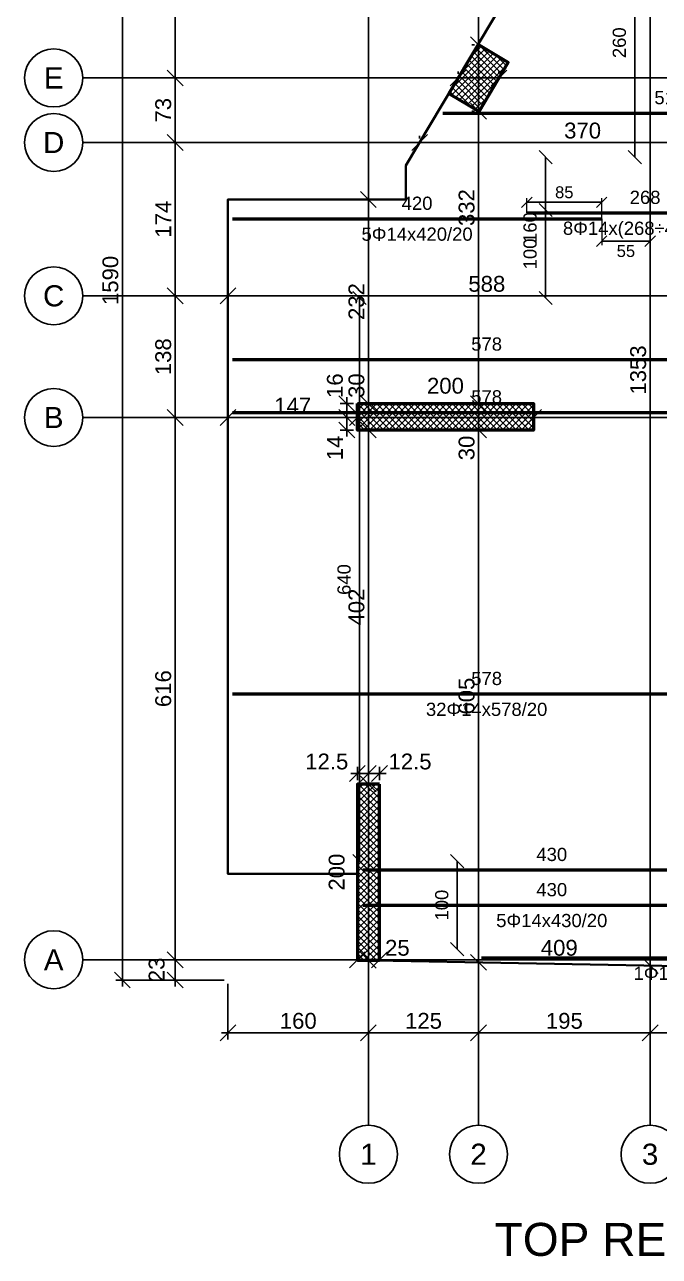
# Model space of a CAD drawing. Header units: millimetres. Extents: x -231 to 4719, y -2977 to 4533.
# Drawn here: x -231 to 490, y -2977 to -1577 of the extents above; entities that cross this region are included whole.
import ezdxf
from ezdxf.enums import TextEntityAlignment as Align

# ---------------------------------------------------------------- set-up
doc = ezdxf.new("R2010")
doc.units = ezdxf.units.MM
for name, color, linetype, lineweight in [('COLUMN', 4, 'Continuous', 50), ('SLAB', 3, 'Continuous', 35), ('WALL', 1, 'Continuous', 50)]:
    doc.layers.add(name, color=color, linetype=linetype, lineweight=lineweight)
for name, color, linetype in [('FW_AXIS', 7, 'Continuous'), ('FW_COLUMN_HATCH', 8, 'Continuous'), ('FW_DIM', 7, 'Continuous'), ('FW_WALL_HATCH', 8, 'Continuous'), ('REB_NOTES', 7, 'Continuous'), ('REB_TOP_MESH_X', 5, 'Continuous'), ('REB_TOP_MESH_X_AXDIM', 5, 'Continuous'), ('REB_TOP_MESH_X_LAP', 5, 'Continuous'), ('REB_TOP_MESH_X_RANGE', 5, 'Continuous'), ('REB_TOP_MESH_X_TEXT', 5, 'Continuous')]:
    doc.layers.add(name, color=color, linetype=linetype)
doc.styles.add('REBAR_TXT', font='arial.ttf')
doc.styles.get("Standard").update_dxf_attribs({"font": 'arial.ttf'})
doc.dimstyles.new('FW_DIM', dxfattribs={"dimtxt": 18, "dimasz": 9, "dimexe": 7.5, "dimexo": 4.5, "dimgap": 4.5, "dimtad": 1, "dimdec": 0, "dimtxsty": 'Standard', "dimtsz": 9, "dimcen": 2.5, "dimdle": 7.5, "dimclrd": 256, "dimclre": 256, "dimclrt": 7, "dimazin": 3, "dimtfac": 1, "dimtmove": 2, "dimatfit": 3})
doc.dimstyles.new('REBAR LAP', dxfattribs={"dimtxt": 13.5, "dimasz": 2.5, "dimexe": 4.5, "dimexo": 0, "dimgap": 4.5, "dimtad": 1, "dimdec": 0, "dimtxsty": 'Standard', "dimtsz": 6, "dimcen": 2.5, "dimclrd": 6, "dimclre": 6, "dimclrt": 7, "dimazin": 3, "dimtfac": 1, "dimtmove": 2, "dimatfit": 3, "dimlwd": 25, "dimlwe": 18})
doc.dimstyles.new('REBAR M-200', dxfattribs={"dimtxt": 15, "dimasz": 15, "dimexe": 25, "dimexo": 12.5, "dimgap": 10, "dimtad": 1, "dimdec": 0, "dimtxsty": 'Standard', "dimblk": 'NONE', "dimcen": 50, "dimse1": 1, "dimse2": 1, "dimclrd": 6, "dimclre": 6, "dimclrt": 7, "dimazin": 3, "dimtfac": 1, "dimtmove": 2, "dimatfit": 3, "dimldrblk": 'NONE', "dimlwd": 53})
doc.dimstyles.new('REBAR RANGE', dxfattribs={"dimtxt": 15, "dimasz": 2.5, "dimexe": 0, "dimexo": 0, "dimgap": 10, "dimtad": 1, "dimdec": 0, "dimtxsty": 'Standard', "dimtsz": 7.5, "dimcen": 2.5, "dimse1": 1, "dimse2": 1, "dimclrd": 6, "dimclre": 6, "dimclrt": 7, "dimazin": 3, "dimtfac": 1, "dimtmove": 2, "dimatfit": 3, "dimlwd": 25})

# ---------------------------------------------------------------- blocks, each defined once
blk = doc.blocks.new('*D647')
at = {"color": 6, "lineweight": 53}
blk.add_line((5, -2337.6), (582.5, -2337.6), dxfattribs=at)
at = {"layer": 'Defpoints'}
for p in [(5, -2337.6), (5, -2337.6), (582.5, -2337.6)]:
    blk.add_point(p, dxfattribs=at)
at = {"layer": 'REB_TOP_MESH_X', "color": 7, "insert": (293.8, -2320.1), "char_height": 15, "attachment_point": 5}
blk.add_mtext('578', dxfattribs=at)
blk = doc.blocks.new('_NONE')
blk = doc.blocks.new('*D671')
at = {"color": 6, "lineweight": 53}
blk.add_line((5, -1957.6), (582.5, -1957.6), dxfattribs=at)
at = {"layer": 'Defpoints'}
for p in [(5, -1957.6), (5, -1957.6), (582.5, -1957.6)]:
    blk.add_point(p, dxfattribs=at)
at = {"layer": 'REB_TOP_MESH_X', "color": 7, "insert": (293.8, -1940.1), "char_height": 15, "attachment_point": 5}
blk.add_mtext('578', dxfattribs=at)
blk = doc.blocks.new('*D675')
at = {"color": 6, "lineweight": 53}
blk.add_line((5, -1797.6), (424.5, -1797.6), dxfattribs=at)
at = {"layer": 'Defpoints'}
for p in [(5, -1797.6), (5, -1797.6), (424.5, -1797.6)]:
    blk.add_point(p, dxfattribs=at)
at = {"layer": 'REB_TOP_MESH_X', "color": 7, "insert": (214.8, -1780.1), "char_height": 15, "attachment_point": 5}
blk.add_mtext('420', dxfattribs=at)
blk = doc.blocks.new('*D676')
at = {"color": 6, "lineweight": 53}
blk.add_line((339.5, -1790.9), (608, -1790.9), dxfattribs=at)
at = {"layer": 'Defpoints'}
for p in [(339.5, -1790.9), (339.5, -1790.9), (608, -1790.9)]:
    blk.add_point(p, dxfattribs=at)
at = {"layer": 'REB_TOP_MESH_X', "color": 7, "insert": (473.8, -1773.4), "char_height": 15, "attachment_point": 5}
blk.add_mtext('268', dxfattribs=at)
blk = doc.blocks.new('_OBLIQUE')
at = {"color": 0, "linetype": 'BYBLOCK'}
blk.add_line((-0.5, -0.5), (0.5, 0.5), dxfattribs=at)
blk = doc.blocks.new('*D677')
at = {"color": 6, "lineweight": 18}
for p, q in [((339.5, -1790.9), (339.5, -1774.4)), ((424.5, -1797.6), (424.5, -1774.4))]:
    blk.add_line(p, q, dxfattribs=at)
at = {"color": 6, "lineweight": 25}
blk.add_line((339.5, -1778.9), (424.5, -1778.9), dxfattribs=at)
at = {"layer": 'Defpoints'}
for p in [(339.5, -1778.9), (339.5, -1790.9), (424.5, -1797.6)]:
    blk.add_point(p, dxfattribs=at)
at = {"layer": 'REB_TOP_MESH_X_LAP', "color": 6, "xscale": 12, "yscale": 12}
for p in [(339.5, -1778.9), (424.5, -1778.9)]:
    blk.add_blockref('_OBLIQUE', p, dxfattribs=at)
at = {"layer": 'REB_TOP_MESH_X_LAP', "color": 7, "insert": (382, -1767.6), "char_height": 13.5, "attachment_point": 5}
blk.add_mtext('85', dxfattribs=at)
blk = doc.blocks.new('*D678')
at = {"color": 6, "lineweight": 18}
for p, q in [((424.5, -1797.6), (424.5, -1827.6)), ((479.5, -1797.6), (479.5, -1827.6))]:
    blk.add_line(p, q, dxfattribs=at)
at = {"color": 6, "lineweight": 25}
blk.add_line((479.5, -1823.1), (424.5, -1823.1), dxfattribs=at)
at = {"layer": 'Defpoints'}
for p in [(424.5, -1797.6), (479.5, -1797.6), (479.5, -1823.1)]:
    blk.add_point(p, dxfattribs=at)
at = {"layer": 'REB_TOP_MESH_X_AXDIM', "color": 6, "xscale": 12, "yscale": 12}
for p in [(424.5, -1823.1), (479.5, -1823.1)]:
    blk.add_blockref('_OBLIQUE', p, dxfattribs=at)
at = {"layer": 'REB_TOP_MESH_X_AXDIM', "color": 7, "insert": (452, -1834.4), "char_height": 13.5, "attachment_point": 5}
blk.add_mtext('55', dxfattribs=at)
blk = doc.blocks.new('*D683')
at = {"color": 6, "lineweight": 53}
blk.add_line((153, -2577.6), (582.5, -2577.6), dxfattribs=at)
at = {"layer": 'Defpoints'}
for p in [(153, -2577.6), (153, -2577.6), (582.5, -2577.6)]:
    blk.add_point(p, dxfattribs=at)
at = {"layer": 'REB_TOP_MESH_X', "color": 7, "insert": (367.8, -2560.1), "char_height": 15, "attachment_point": 5}
blk.add_mtext('430', dxfattribs=at)
blk = doc.blocks.new('*D690')
at = {"color": 6, "lineweight": 53}
blk.add_line((5, -2017.6), (582.5, -2017.6), dxfattribs=at)
at = {"layer": 'Defpoints'}
for p in [(5, -2017.6), (5, -2017.6), (582.5, -2017.6)]:
    blk.add_point(p, dxfattribs=at)
at = {"layer": 'REB_TOP_MESH_X', "color": 7, "insert": (293.8, -2000.1), "char_height": 15, "attachment_point": 5}
blk.add_mtext('578', dxfattribs=at)
blk = doc.blocks.new('*D697')
at = {"color": 6, "lineweight": 53}
blk.add_line((244, -1677.6), (759.5, -1677.6), dxfattribs=at)
at = {"layer": 'Defpoints'}
for p in [(244, -1677.6), (244, -1677.6), (759.5, -1677.6)]:
    blk.add_point(p, dxfattribs=at)
at = {"layer": 'REB_TOP_MESH_X', "color": 7, "insert": (501.8, -1660.1), "char_height": 15, "attachment_point": 5}
blk.add_mtext('516', dxfattribs=at)
blk = doc.blocks.new('*D704')
at = {"color": 6, "lineweight": 53}
blk.add_line((153, -2537.6), (582.5, -2537.6), dxfattribs=at)
at = {"layer": 'Defpoints'}
for p in [(153, -2537.6), (153, -2537.6), (582.5, -2537.6)]:
    blk.add_point(p, dxfattribs=at)
at = {"layer": 'REB_TOP_MESH_X', "color": 7, "insert": (367.8, -2520.1), "char_height": 15, "attachment_point": 5}
blk.add_mtext('430', dxfattribs=at)
blk = doc.blocks.new('*D714')
at = {"color": 6, "lineweight": 53}
blk.add_line((288, -2637.6), (759.5, -2637.6), dxfattribs=at)
at = {"layer": 'Defpoints'}
for p in [(288, -2637.6), (288, -2637.6), (759.5, -2637.6)]:
    blk.add_point(p, dxfattribs=at)
at = {"layer": 'REB_TOP_MESH_X', "color": 7, "insert": (523.8, -2620.1), "char_height": 15, "attachment_point": 5}
blk.add_mtext('472', dxfattribs=at)
blk = doc.blocks.new('*D721')
at = {"color": 6, "lineweight": 25}
blk.add_line((149.4, -2527.6), (149.4, -1887.6), dxfattribs=at)
at = {"layer": 'Defpoints'}
for p in [(149.4, -1887.6), (149.4, -2527.6), (149.4, -2527.6)]:
    blk.add_point(p, dxfattribs=at)
at = {"layer": 'REB_TOP_MESH_X_RANGE', "color": 6, "xscale": 15, "yscale": 15, "rotation": 90}
for p in [(149.4, -1887.6), (149.4, -2527.6)]:
    blk.add_blockref('_OBLIQUE', p, dxfattribs=at)
at = {"layer": 'REB_TOP_MESH_X_RANGE', "color": 7, "insert": (131.9, -2207.6), "char_height": 15, "attachment_point": 5, "rotation": 90}
blk.add_mtext('640', dxfattribs=at)
blk = doc.blocks.new('*D728')
at = {"color": 6, "lineweight": 25}
blk.add_line((462.1, -1727.6), (462.1, -1467.6), dxfattribs=at)
at = {"layer": 'Defpoints'}
for p in [(462.1, -1467.6), (462.1, -1727.6), (462.1, -1727.6)]:
    blk.add_point(p, dxfattribs=at)
at = {"layer": 'REB_TOP_MESH_X_RANGE', "color": 6, "xscale": 15, "yscale": 15, "rotation": 90}
for p in [(462.1, -1467.6), (462.1, -1727.6)]:
    blk.add_blockref('_OBLIQUE', p, dxfattribs=at)
at = {"layer": 'REB_TOP_MESH_X_RANGE', "color": 7, "insert": (444.6, -1597.6), "char_height": 15, "attachment_point": 5, "rotation": 90}
blk.add_mtext('260', dxfattribs=at)
blk = doc.blocks.new('*D731')
at = {"color": 6, "lineweight": 25}
blk.add_line((360.8, -1887.6), (360.8, -1727.6), dxfattribs=at)
at = {"layer": 'Defpoints'}
for p in [(360.8, -1727.6), (360.8, -1887.6), (360.8, -1887.6)]:
    blk.add_point(p, dxfattribs=at)
at = {"layer": 'REB_TOP_MESH_X_RANGE', "color": 6, "xscale": 15, "yscale": 15, "rotation": 90}
for p in [(360.8, -1727.6), (360.8, -1887.6)]:
    blk.add_blockref('_OBLIQUE', p, dxfattribs=at)
at = {"layer": 'REB_TOP_MESH_X_RANGE', "color": 7, "insert": (343.2, -1807.6), "char_height": 15, "attachment_point": 5, "rotation": 90}
blk.add_mtext('160', dxfattribs=at)
blk = doc.blocks.new('*D733')
at = {"color": 6, "lineweight": 25}
blk.add_line((260.4, -2627.6), (260.4, -2527.6), dxfattribs=at)
at = {"layer": 'Defpoints'}
for p in [(260.4, -2527.6), (260.4, -2627.6), (260.4, -2627.6)]:
    blk.add_point(p, dxfattribs=at)
at = {"layer": 'REB_TOP_MESH_X_RANGE', "color": 6, "xscale": 15, "yscale": 15, "rotation": 90}
for p in [(260.4, -2527.6), (260.4, -2627.6)]:
    blk.add_blockref('_OBLIQUE', p, dxfattribs=at)
at = {"layer": 'REB_TOP_MESH_X_RANGE', "color": 7, "insert": (242.9, -2577.6), "char_height": 15, "attachment_point": 5, "rotation": 90}
blk.add_mtext('100', dxfattribs=at)
blk = doc.blocks.new('*D734')
at = {"color": 6, "lineweight": 25}
blk.add_line((360.8, -1887.6), (360.8, -1787.6), dxfattribs=at)
at = {"layer": 'Defpoints'}
for p in [(360.8, -1787.6), (360.8, -1887.6), (360.8, -1887.6)]:
    blk.add_point(p, dxfattribs=at)
at = {"layer": 'REB_TOP_MESH_X_RANGE', "color": 6, "xscale": 15, "yscale": 15, "rotation": 90}
for p in [(360.8, -1787.6), (360.8, -1887.6)]:
    blk.add_blockref('_OBLIQUE', p, dxfattribs=at)
at = {"layer": 'REB_TOP_MESH_X_RANGE', "color": 7, "insert": (343.2, -1837.6), "char_height": 15, "attachment_point": 5, "rotation": 90}
blk.add_mtext('100', dxfattribs=at)
blk = doc.blocks.new('*D742')
for p, q in [((147, -2435.5), (147, -2420.5)), ((159.5, -2435.5), (159.5, -2420.5)), ((139.5, -2428), (167, -2428))]:
    blk.add_line(p, q)
at = {"layer": 'Defpoints'}
for p in [(147, -2428), (147, -2440), (159.5, -2440)]:
    blk.add_point(p, dxfattribs=at)
at = {"layer": 'FW_DIM', "xscale": 18, "yscale": 18}
for p in [(147, -2428), (159.5, -2428)]:
    blk.add_blockref('_OBLIQUE', p, dxfattribs=at)
at = {"layer": 'FW_DIM', "color": 7, "insert": (112.2, -2414.5), "char_height": 18, "attachment_point": 5}
blk.add_mtext('12.5', dxfattribs=at)
blk = doc.blocks.new('*D743')
for p, q in [((159.5, -2435.5), (159.5, -2420.5)), ((172, -2435.5), (172, -2420.5)), ((152, -2428), (179.5, -2428))]:
    blk.add_line(p, q)
at = {"layer": 'Defpoints'}
for p in [(159.5, -2428), (159.5, -2440), (172, -2440)]:
    blk.add_point(p, dxfattribs=at)
at = {"layer": 'FW_DIM', "xscale": 18, "yscale": 18}
for p in [(159.5, -2428), (172, -2428)]:
    blk.add_blockref('_OBLIQUE', p, dxfattribs=at)
at = {"layer": 'FW_DIM', "color": 7, "insert": (206.8, -2414.5), "char_height": 18, "attachment_point": 5}
blk.add_mtext('12.5', dxfattribs=at)
blk = doc.blocks.new('*D744')
for p, q in [((142.5, -2023.5), (127.5, -2023.5)), ((135, -2045.2), (135, -2016)), ((142.5, -2037.7), (127.5, -2037.7))]:
    blk.add_line(p, q)
at = {"layer": 'Defpoints'}
for p in [(147, -2023.5), (135, -2037.7), (147, -2037.7)]:
    blk.add_point(p, dxfattribs=at)
at = {"layer": 'FW_DIM', "xscale": 18, "yscale": 18, "rotation": 90}
for p in [(135, -2023.5), (135, -2037.7)]:
    blk.add_blockref('_OBLIQUE', p, dxfattribs=at)
at = {"layer": 'FW_DIM', "color": 7, "insert": (121.5, -2058.1), "char_height": 18, "attachment_point": 5, "rotation": 90}
blk.add_mtext('14', dxfattribs=at)
blk = doc.blocks.new('*D745')
for p, q in [((135, -2031), (135, -2000.2)), ((142.5, -2007.7), (127.5, -2007.7)), ((142.5, -2023.5), (127.5, -2023.5))]:
    blk.add_line(p, q)
at = {"layer": 'Defpoints'}
for p in [(147, -2007.7), (135, -2023.5), (147, -2023.5)]:
    blk.add_point(p, dxfattribs=at)
at = {"layer": 'FW_DIM', "xscale": 18, "yscale": 18, "rotation": 90}
for p in [(135, -2007.7), (135, -2023.5)]:
    blk.add_blockref('_OBLIQUE', p, dxfattribs=at)
at = {"layer": 'FW_DIM', "color": 7, "insert": (121.5, -1987.3), "char_height": 18, "attachment_point": 5, "rotation": 90}
blk.add_mtext('16', dxfattribs=at)
blk = doc.blocks.new('*D778')
for p, q in [((139.5, -2639.7), (179.5, -2639.7)), ((147, -2635.2), (147, -2632.2)), ((172, -2635.2), (172, -2632.2))]:
    blk.add_line(p, q)
at = {"layer": 'Defpoints'}
for p in [(147, -2639.7), (147, -2639.7), (172, -2639.7)]:
    blk.add_point(p, dxfattribs=at)
at = {"layer": 'FW_DIM', "xscale": 18, "yscale": 18}
for p in [(147, -2639.7), (172, -2639.7)]:
    blk.add_blockref('_OBLIQUE', p, dxfattribs=at)
at = {"layer": 'FW_DIM', "color": 7, "insert": (192.4, -2626.2), "char_height": 18, "attachment_point": 5}
blk.add_mtext('25', dxfattribs=at)
blk = doc.blocks.new('*D779')
for p, q in [((164.5, -2639.7), (588.1, -2639.7)), ((172, -2635.2), (172, -2632.2)), ((580.6, -2635.2), (580.6, -2632.2))]:
    blk.add_line(p, q)
at = {"layer": 'Defpoints'}
for p in [(172, -2639.7), (172, -2639.7), (580.6, -2639.7)]:
    blk.add_point(p, dxfattribs=at)
at = {"layer": 'FW_DIM', "xscale": 18, "yscale": 18}
for p in [(172, -2639.7), (580.6, -2639.7)]:
    blk.add_blockref('_OBLIQUE', p, dxfattribs=at)
at = {"layer": 'FW_DIM', "color": 7, "insert": (376.3, -2626.2), "char_height": 18, "attachment_point": 5}
blk.add_mtext('409', dxfattribs=at)
blk = doc.blocks.new('*D783')
for p, q in [((-7.5, -2023.5), (154.5, -2023.5)), ((0, -2019), (0, -2016)), ((147, -2019), (147, -2016))]:
    blk.add_line(p, q)
at = {"layer": 'Defpoints'}
for p in [(0, -2023.5), (0, -2023.5), (147, -2023.5)]:
    blk.add_point(p, dxfattribs=at)
at = {"layer": 'FW_DIM', "xscale": 18, "yscale": 18}
for p in [(0, -2023.5), (147, -2023.5)]:
    blk.add_blockref('_OBLIQUE', p, dxfattribs=at)
at = {"layer": 'FW_DIM', "color": 7, "insert": (73.5, -2010), "char_height": 18, "attachment_point": 5}
blk.add_mtext('147', dxfattribs=at)
blk = doc.blocks.new('*D784')
for p, q in [((139.5, -2023.5), (354.5, -2023.5)), ((147, -2019), (147, -2016)), ((347, -2019), (347, -2016))]:
    blk.add_line(p, q)
at = {"layer": 'Defpoints'}
for p in [(147, -2023.5), (147, -2023.5), (347, -2023.5)]:
    blk.add_point(p, dxfattribs=at)
at = {"layer": 'FW_DIM', "xscale": 18, "yscale": 18}
for p in [(147, -2023.5), (347, -2023.5)]:
    blk.add_blockref('_OBLIQUE', p, dxfattribs=at)
at = {"layer": 'FW_DIM', "color": 7, "insert": (247, -1987.5), "char_height": 18, "attachment_point": 5}
blk.add_mtext('200', dxfattribs=at)
blk = doc.blocks.new('*D785')
for p, q in [((339.5, -2023.5), (805.7, -2023.5)), ((347, -2019), (347, -2016)), ((798.2, -2019), (798.2, -2016))]:
    blk.add_line(p, q)
at = {"layer": 'Defpoints'}
for p in [(347, -2023.5), (347, -2023.5), (798.2, -2023.5)]:
    blk.add_point(p, dxfattribs=at)
at = {"layer": 'FW_DIM', "xscale": 18, "yscale": 18}
for p in [(347, -2023.5), (798.2, -2023.5)]:
    blk.add_blockref('_OBLIQUE', p, dxfattribs=at)
at = {"layer": 'FW_DIM', "color": 7, "insert": (572.6, -2010), "char_height": 18, "attachment_point": 5}
blk.add_mtext('451', dxfattribs=at)
blk = doc.blocks.new('*D791')
for p, q in [((-7.5, -1885.2), (595.5, -1885.2)), ((0, -1880.7), (0, -1877.7)), ((588, -1880.7), (588, -1877.7))]:
    blk.add_line(p, q)
at = {"layer": 'Defpoints'}
for p in [(0, -1885.2), (0, -1885.2), (588, -1885.2)]:
    blk.add_point(p, dxfattribs=at)
at = {"layer": 'FW_DIM', "xscale": 18, "yscale": 18}
for p in [(0, -1885.2), (588, -1885.2)]:
    blk.add_blockref('_OBLIQUE', p, dxfattribs=at)
at = {"layer": 'FW_DIM', "color": 7, "insert": (294, -1871.7), "char_height": 18, "attachment_point": 5}
blk.add_mtext('588', dxfattribs=at)
blk = doc.blocks.new('*D795')
for p, q in [((217.7, -1706.5), (217.7, -1703.5)), ((588, -1706.5), (588, -1703.5)), ((210.2, -1711), (595.5, -1711))]:
    blk.add_line(p, q)
at = {"layer": 'Defpoints'}
for p in [(217.7, -1711), (217.7, -1711), (588, -1711)]:
    blk.add_point(p, dxfattribs=at)
at = {"layer": 'FW_DIM', "xscale": 18, "yscale": 18}
for p in [(217.7, -1711), (588, -1711)]:
    blk.add_blockref('_OBLIQUE', p, dxfattribs=at)
at = {"layer": 'FW_DIM', "color": 7, "insert": (402.8, -1697.5), "char_height": 18, "attachment_point": 5}
blk.add_mtext('370', dxfattribs=at)
blk = doc.blocks.new('*D801')
for p, q in [((253.8, -1637.6), (315.3, -1637.6)), ((261.3, -1633.1), (261.3, -1630.1)), ((307.8, -1633.1), (307.8, -1630.1))]:
    blk.add_line(p, q)
at = {"layer": 'Defpoints'}
for p in [(261.3, -1637.6), (261.3, -1637.6), (307.8, -1637.6)]:
    blk.add_point(p, dxfattribs=at)
at = {"layer": 'FW_DIM', "xscale": 18, "yscale": 18}
for p in [(261.3, -1637.6), (307.8, -1637.6)]:
    blk.add_blockref('_OBLIQUE', p, dxfattribs=at)
blk = doc.blocks.new('*D802')
for p, q in [((300.3, -1637.6), (1576.5, -1637.6)), ((307.8, -1633.1), (307.8, -1630.1)), ((1569, -1633.1), (1569, -1630.1))]:
    blk.add_line(p, q)
at = {"layer": 'Defpoints'}
for p in [(307.8, -1637.6), (307.8, -1637.6), (1569, -1637.6)]:
    blk.add_point(p, dxfattribs=at)
at = {"layer": 'FW_DIM', "xscale": 18, "yscale": 18}
for p in [(307.8, -1637.6), (1569, -1637.6)]:
    blk.add_blockref('_OBLIQUE', p, dxfattribs=at)
at = {"layer": 'FW_DIM', "color": 7, "insert": (938.4, -1624.1), "char_height": 18, "attachment_point": 5}
blk.add_mtext('1261', dxfattribs=at)
blk = doc.blocks.new('*D811')
for p, q in [((159.5, -2647.7), (159.5, -2432.5)), ((155, -2440), (152, -2440)), ((155, -2640.2), (152, -2640.2))]:
    blk.add_line(p, q)
at = {"layer": 'Defpoints'}
for p in [(159.5, -2440), (159.5, -2640.2), (159.5, -2640.2)]:
    blk.add_point(p, dxfattribs=at)
at = {"layer": 'FW_DIM', "xscale": 18, "yscale": 18, "rotation": 90}
for p in [(159.5, -2440), (159.5, -2640.2)]:
    blk.add_blockref('_OBLIQUE', p, dxfattribs=at)
at = {"layer": 'FW_DIM', "color": 7, "insert": (123.5, -2540.1), "char_height": 18, "attachment_point": 5, "rotation": 90}
blk.add_mtext('200', dxfattribs=at)
blk = doc.blocks.new('*D812')
for p, q in [((155, -2037.7), (152, -2037.7)), ((159.5, -2447.5), (159.5, -2030.2)), ((155, -2440), (152, -2440))]:
    blk.add_line(p, q)
at = {"layer": 'Defpoints'}
for p in [(159.5, -2037.7), (159.5, -2440), (159.5, -2440)]:
    blk.add_point(p, dxfattribs=at)
at = {"layer": 'FW_DIM', "xscale": 18, "yscale": 18, "rotation": 90}
for p in [(159.5, -2037.7), (159.5, -2440)]:
    blk.add_blockref('_OBLIQUE', p, dxfattribs=at)
at = {"layer": 'FW_DIM', "color": 7, "insert": (146, -2238.9), "char_height": 18, "attachment_point": 5, "rotation": 90}
blk.add_mtext('402', dxfattribs=at)
blk = doc.blocks.new('*D813')
for p, q in [((159.5, -2045.2), (159.5, -2000.2)), ((155, -2007.7), (152, -2007.7)), ((155, -2037.7), (152, -2037.7))]:
    blk.add_line(p, q)
at = {"layer": 'Defpoints'}
for p in [(159.5, -2007.7), (159.5, -2037.7), (159.5, -2037.7)]:
    blk.add_point(p, dxfattribs=at)
at = {"layer": 'FW_DIM', "xscale": 18, "yscale": 18, "rotation": 90}
for p in [(159.5, -2007.7), (159.5, -2037.7)]:
    blk.add_blockref('_OBLIQUE', p, dxfattribs=at)
at = {"layer": 'FW_DIM', "color": 7, "insert": (146, -1987.3), "char_height": 18, "attachment_point": 5, "rotation": 90}
blk.add_mtext('30', dxfattribs=at)
blk = doc.blocks.new('*D814')
for p, q in [((155, -1775.7), (152, -1775.7)), ((159.5, -2015.2), (159.5, -1768.2)), ((155, -2007.7), (152, -2007.7))]:
    blk.add_line(p, q)
at = {"layer": 'Defpoints'}
for p in [(159.5, -1775.7), (159.5, -2007.7), (159.5, -2007.7)]:
    blk.add_point(p, dxfattribs=at)
at = {"layer": 'FW_DIM', "xscale": 18, "yscale": 18, "rotation": 90}
for p in [(159.5, -1775.7), (159.5, -2007.7)]:
    blk.add_blockref('_OBLIQUE', p, dxfattribs=at)
at = {"layer": 'FW_DIM', "color": 7, "insert": (146, -1891.7), "char_height": 18, "attachment_point": 5, "rotation": 90}
blk.add_mtext('232', dxfattribs=at)
blk = doc.blocks.new('*D815')
for p, q in [((280.1, -2037.7), (277.1, -2037.7)), ((284.6, -2650.1), (284.6, -2030.2)), ((280.1, -2642.6), (277.1, -2642.6))]:
    blk.add_line(p, q)
at = {"layer": 'Defpoints'}
for p in [(284.6, -2037.7), (284.6, -2642.6), (284.6, -2642.6)]:
    blk.add_point(p, dxfattribs=at)
at = {"layer": 'FW_DIM', "xscale": 18, "yscale": 18, "rotation": 90}
for p in [(284.6, -2037.7), (284.6, -2642.6)]:
    blk.add_blockref('_OBLIQUE', p, dxfattribs=at)
at = {"layer": 'FW_DIM', "color": 7, "insert": (271.1, -2340.1), "char_height": 18, "attachment_point": 5, "rotation": 90}
blk.add_mtext('605', dxfattribs=at)
blk = doc.blocks.new('*D816')
for p, q in [((284.6, -2045.2), (284.6, -2000.2)), ((280.1, -2007.7), (277.1, -2007.7)), ((280.1, -2037.7), (277.1, -2037.7))]:
    blk.add_line(p, q)
at = {"layer": 'Defpoints'}
for p in [(284.6, -2007.7), (284.6, -2037.7), (284.6, -2037.7)]:
    blk.add_point(p, dxfattribs=at)
at = {"layer": 'FW_DIM', "xscale": 18, "yscale": 18, "rotation": 90}
for p in [(284.6, -2007.7), (284.6, -2037.7)]:
    blk.add_blockref('_OBLIQUE', p, dxfattribs=at)
at = {"layer": 'FW_DIM', "color": 7, "insert": (271.1, -2058.1), "char_height": 18, "attachment_point": 5, "rotation": 90}
blk.add_mtext('30', dxfattribs=at)
blk = doc.blocks.new('*D817')
for p, q in [((280.1, -1675.4), (277.1, -1675.4)), ((284.6, -2015.2), (284.6, -1667.9)), ((280.1, -2007.7), (277.1, -2007.7))]:
    blk.add_line(p, q)
at = {"layer": 'Defpoints'}
for p in [(284.6, -1675.4), (284.6, -2007.7), (284.6, -2007.7)]:
    blk.add_point(p, dxfattribs=at)
at = {"layer": 'FW_DIM', "xscale": 18, "yscale": 18, "rotation": 90}
for p in [(284.6, -1675.4), (284.6, -2007.7)]:
    blk.add_blockref('_OBLIQUE', p, dxfattribs=at)
at = {"layer": 'FW_DIM', "color": 7, "insert": (271.1, -1784.9), "char_height": 18, "attachment_point": 5, "rotation": 90}
blk.add_mtext('332', dxfattribs=at)
blk = doc.blocks.new('*D818')
for p, q in [((284.6, -1682.9), (284.6, -1592.3)), ((280.1, -1599.8), (277.1, -1599.8)), ((280.1, -1675.4), (277.1, -1675.4))]:
    blk.add_line(p, q)
at = {"layer": 'Defpoints'}
for p in [(284.6, -1599.8), (284.6, -1675.4), (284.6, -1675.4)]:
    blk.add_point(p, dxfattribs=at)
at = {"layer": 'FW_DIM', "xscale": 18, "yscale": 18, "rotation": 90}
for p in [(284.6, -1599.8), (284.6, -1675.4)]:
    blk.add_blockref('_OBLIQUE', p, dxfattribs=at)
blk = doc.blocks.new('*D820')
for p, q in [((479.5, -2653.7), (479.5, -1285.2)), ((475, -1292.7), (472, -1292.7)), ((475, -2646.2), (472, -2646.2))]:
    blk.add_line(p, q)
at = {"layer": 'Defpoints'}
for p in [(479.5, -1292.7), (479.5, -2646.2), (479.5, -2646.2)]:
    blk.add_point(p, dxfattribs=at)
at = {"layer": 'FW_DIM', "xscale": 18, "yscale": 18, "rotation": 90}
for p in [(479.5, -1292.7), (479.5, -2646.2)]:
    blk.add_blockref('_OBLIQUE', p, dxfattribs=at)
at = {"layer": 'FW_DIM', "color": 7, "insert": (466, -1969.5), "char_height": 18, "attachment_point": 5, "rotation": 90}
blk.add_mtext('1353', dxfattribs=at)
blk = doc.blocks.new('*D857')
for p, q in [((0, -2667.2), (0, -2730.2)), ((159.5, -2667.2), (159.5, -2730.2)), ((-7.5, -2722.7), (167, -2722.7))]:
    blk.add_line(p, q)
at = {"layer": 'Defpoints'}
for p in [(0, -2662.7), (159.5, -2662.7), (0, -2722.7)]:
    blk.add_point(p, dxfattribs=at)
at = {"layer": 'FW_DIM', "xscale": 18, "yscale": 18}
for p in [(0, -2722.7), (159.5, -2722.7)]:
    blk.add_blockref('_OBLIQUE', p, dxfattribs=at)
at = {"layer": 'FW_DIM', "color": 7, "insert": (79.8, -2709.2), "char_height": 18, "attachment_point": 5}
blk.add_mtext('160', dxfattribs=at)
blk = doc.blocks.new('*D858')
for p, q in [((159.5, -2667.2), (159.5, -2730.2)), ((284.6, -2667.2), (284.6, -2730.2)), ((152, -2722.7), (292.1, -2722.7))]:
    blk.add_line(p, q)
at = {"layer": 'Defpoints'}
for p in [(159.5, -2662.7), (284.6, -2662.7), (159.5, -2722.7)]:
    blk.add_point(p, dxfattribs=at)
at = {"layer": 'FW_DIM', "xscale": 18, "yscale": 18}
for p in [(159.5, -2722.7), (284.6, -2722.7)]:
    blk.add_blockref('_OBLIQUE', p, dxfattribs=at)
at = {"layer": 'FW_DIM', "color": 7, "insert": (222.1, -2709.2), "char_height": 18, "attachment_point": 5}
blk.add_mtext('125', dxfattribs=at)
blk = doc.blocks.new('*D859')
for p, q in [((284.6, -2667.2), (284.6, -2730.2)), ((479.5, -2667.2), (479.5, -2730.2)), ((277.1, -2722.7), (487, -2722.7))]:
    blk.add_line(p, q)
at = {"layer": 'Defpoints'}
for p in [(284.6, -2662.7), (479.5, -2662.7), (284.6, -2722.7)]:
    blk.add_point(p, dxfattribs=at)
at = {"layer": 'FW_DIM', "xscale": 18, "yscale": 18}
for p in [(284.6, -2722.7), (479.5, -2722.7)]:
    blk.add_blockref('_OBLIQUE', p, dxfattribs=at)
at = {"layer": 'FW_DIM', "color": 7, "insert": (382.1, -2709.2), "char_height": 18, "attachment_point": 5}
blk.add_mtext('195', dxfattribs=at)
blk = doc.blocks.new('*D860')
for p, q in [((479.5, -2667.2), (479.5, -2730.2)), ((600.5, -2667.2), (600.5, -2730.2)), ((472, -2722.7), (608, -2722.7))]:
    blk.add_line(p, q)
at = {"layer": 'Defpoints'}
for p in [(479.5, -2662.7), (600.5, -2662.7), (479.5, -2722.7)]:
    blk.add_point(p, dxfattribs=at)
at = {"layer": 'FW_DIM', "xscale": 18, "yscale": 18}
for p in [(479.5, -2722.7), (600.5, -2722.7)]:
    blk.add_blockref('_OBLIQUE', p, dxfattribs=at)
at = {"layer": 'FW_DIM', "color": 7, "insert": (540, -2709.2), "char_height": 18, "attachment_point": 5}
blk.add_mtext('121', dxfattribs=at)
blk = doc.blocks.new('*D866')
for p, q in [((-4.5, -2639.7), (-67.5, -2639.7)), ((-60, -2670.2), (-60, -2632.2)), ((-4.5, -2662.7), (-67.5, -2662.7))]:
    blk.add_line(p, q)
at = {"layer": 'Defpoints'}
for p in [(0, -2639.7), (-60, -2662.7), (0, -2662.7)]:
    blk.add_point(p, dxfattribs=at)
at = {"layer": 'FW_DIM', "xscale": 18, "yscale": 18, "rotation": 90}
for p in [(-60, -2639.7), (-60, -2662.7)]:
    blk.add_blockref('_OBLIQUE', p, dxfattribs=at)
at = {"layer": 'FW_DIM', "color": 7, "insert": (-81, -2651.2), "char_height": 18, "attachment_point": 5, "rotation": 90}
blk.add_mtext('23', dxfattribs=at)
blk = doc.blocks.new('*D867')
for p, q in [((-4.5, -2023.5), (-67.5, -2023.5)), ((-60, -2647.2), (-60, -2016)), ((-4.5, -2639.7), (-67.5, -2639.7))]:
    blk.add_line(p, q)
at = {"layer": 'Defpoints'}
for p in [(0, -2023.5), (-60, -2639.7), (0, -2639.7)]:
    blk.add_point(p, dxfattribs=at)
at = {"layer": 'FW_DIM', "xscale": 18, "yscale": 18, "rotation": 90}
for p in [(-60, -2023.5), (-60, -2639.7)]:
    blk.add_blockref('_OBLIQUE', p, dxfattribs=at)
at = {"layer": 'FW_DIM', "color": 7, "insert": (-73.5, -2331.6), "char_height": 18, "attachment_point": 5, "rotation": 90}
blk.add_mtext('616', dxfattribs=at)
blk = doc.blocks.new('*D868')
for p, q in [((-4.5, -1885.2), (-67.5, -1885.2)), ((-60, -2031), (-60, -1877.7)), ((-4.5, -2023.5), (-67.5, -2023.5))]:
    blk.add_line(p, q)
at = {"layer": 'Defpoints'}
for p in [(0, -1885.2), (-60, -2023.5), (0, -2023.5)]:
    blk.add_point(p, dxfattribs=at)
at = {"layer": 'FW_DIM', "xscale": 18, "yscale": 18, "rotation": 90}
for p in [(-60, -1885.2), (-60, -2023.5)]:
    blk.add_blockref('_OBLIQUE', p, dxfattribs=at)
at = {"layer": 'FW_DIM', "color": 7, "insert": (-73.5, -1954.4), "char_height": 18, "attachment_point": 5, "rotation": 90}
blk.add_mtext('138', dxfattribs=at)
blk = doc.blocks.new('*D869')
for p, q in [((-60, -1892.7), (-60, -1703.5)), ((-4.5, -1711), (-67.5, -1711)), ((-4.5, -1885.2), (-67.5, -1885.2))]:
    blk.add_line(p, q)
at = {"layer": 'Defpoints'}
for p in [(0, -1711), (-60, -1885.2), (0, -1885.2)]:
    blk.add_point(p, dxfattribs=at)
at = {"layer": 'FW_DIM', "xscale": 18, "yscale": 18, "rotation": 90}
for p in [(-60, -1711), (-60, -1885.2)]:
    blk.add_blockref('_OBLIQUE', p, dxfattribs=at)
at = {"layer": 'FW_DIM', "color": 7, "insert": (-73.5, -1798.1), "char_height": 18, "attachment_point": 5, "rotation": 90}
blk.add_mtext('174', dxfattribs=at)
blk = doc.blocks.new('*D870')
for p, q in [((-4.5, -1637.6), (-67.5, -1637.6)), ((-60, -1718.5), (-60, -1630.1)), ((-4.5, -1711), (-67.5, -1711))]:
    blk.add_line(p, q)
at = {"layer": 'Defpoints'}
for p in [(0, -1637.6), (-60, -1711), (0, -1711)]:
    blk.add_point(p, dxfattribs=at)
at = {"layer": 'FW_DIM', "xscale": 18, "yscale": 18, "rotation": 90}
for p in [(-60, -1637.6), (-60, -1711)]:
    blk.add_blockref('_OBLIQUE', p, dxfattribs=at)
at = {"layer": 'FW_DIM', "color": 7, "insert": (-73.5, -1674.3), "char_height": 18, "attachment_point": 5, "rotation": 90}
blk.add_mtext('73', dxfattribs=at)
blk = doc.blocks.new('*D871')
for p, q in [((-60, -1645.1), (-60, -1397.7)), ((-4.5, -1405.2), (-67.5, -1405.2)), ((-4.5, -1637.6), (-67.5, -1637.6))]:
    blk.add_line(p, q)
at = {"layer": 'Defpoints'}
for p in [(0, -1405.2), (-60, -1637.6), (0, -1637.6)]:
    blk.add_point(p, dxfattribs=at)
at = {"layer": 'FW_DIM', "xscale": 18, "yscale": 18, "rotation": 90}
for p in [(-60, -1405.2), (-60, -1637.6)]:
    blk.add_blockref('_OBLIQUE', p, dxfattribs=at)
at = {"layer": 'FW_DIM', "color": 7, "insert": (-73.5, -1521.4), "char_height": 18, "attachment_point": 5, "rotation": 90}
blk.add_mtext('232', dxfattribs=at)
blk = doc.blocks.new('*D882')
for p, q in [((-4.5, -1072.7), (-127.5, -1072.7)), ((-120, -2670.2), (-120, -1065.2)), ((-4.5, -2662.7), (-127.5, -2662.7))]:
    blk.add_line(p, q)
at = {"layer": 'Defpoints'}
for p in [(0, -1072.7), (-120, -2662.7), (0, -2662.7)]:
    blk.add_point(p, dxfattribs=at)
at = {"layer": 'FW_DIM', "xscale": 18, "yscale": 18, "rotation": 90}
for p in [(-120, -1072.7), (-120, -2662.7)]:
    blk.add_blockref('_OBLIQUE', p, dxfattribs=at)
at = {"layer": 'FW_DIM', "color": 7, "insert": (-133.5, -1867.7), "char_height": 18, "attachment_point": 5, "rotation": 90}
blk.add_mtext('1590', dxfattribs=at)

msp = doc.modelspace()

# ---------------------------------------------------------------- hatches: boundary and pattern name
at = {"layer": 'FW_COLUMN_HATCH'}
h = msp.add_hatch(dxfattribs=at)
h.set_pattern_fill('ANSI37', scale=1.6)
h.paths.add_polyline_path([(250.8, -1655.3), (284, -1599.5), (318.3, -1619.9), (285.2, -1675.8), (250.8, -1655.3)])
at = {"layer": 'FW_WALL_HATCH'}
h = msp.add_hatch(dxfattribs=at)
h.set_pattern_fill('ANSI37', scale=1.6)
h.paths.add_polyline_path([(147, -2037.7), (147, -2007.7), (347, -2007.7), (347, -2037.7), (147, -2037.7)])
h = msp.add_hatch(dxfattribs=at)
h.set_pattern_fill('ANSI37', scale=1.6)
h.paths.add_polyline_path([(147, -2440), (172, -2440), (172, -2640), (147, -2640), (147, -2440)])

# ---------------------------------------------------------------- linework, layer by layer
at = {"layer": 'COLUMN'}
msp.add_lwpolyline([(250.8, -1655.3), (285.2, -1675.8), (318.3, -1619.9), (284, -1599.5), (250.8, -1655.3)], dxfattribs=at)
at = {"layer": 'FW_AXIS', "color": 8}
for p, q in [((159.5, -2662.7), (159.5, -1072.7)), ((284.6, -2662.7), (284.6, -1072.7)), ((479.5, -2662.7), (479.5, -1072.7)), ((0, -1637.6), (1569, -1637.6)), ((0, -1711), (1569, -1711)), ((0, -1885.2), (1569, -1885.2)), ((0, -2023.5), (1569, -2023.5)), ((0, -2639.7), (1569, -2639.7))]:
    msp.add_line(p, q, dxfattribs=at)
at = {"layer": 'FW_AXIS', "linetype": 'CONTINUOUS'}
for p, q in [((0, -1637.6), (-165, -1637.6)), ((0, -1711), (-165, -1711)), ((0, -1885.2), (-165, -1885.2)), ((0, -2023.5), (-165, -2023.5)), ((0, -2639.7), (-165, -2639.7)), ((159.5, -2662.7), (159.5, -2827.7)), ((284.6, -2662.7), (284.6, -2827.7)), ((479.5, -2662.7), (479.5, -2827.7))]:
    msp.add_line(p, q, dxfattribs=at)
at = {"layer": 'FW_AXIS'}
for centre in [(-198, -1637.6), (-198, -1711), (-198, -1885.2), (-198, -2023.5), (-198, -2639.7), (159.5, -2860.7), (284.6, -2860.7), (479.5, -2860.7)]:
    msp.add_circle(centre, 33, dxfattribs=at)
at = {"layer": 'SLAB'}
msp.add_lwpolyline([(467, -1072.7), (1367, -1072.9), (1367, -1170.7), (1569, -1170.7), (1569, -1674.7), (1367, -1674.7), (1367, -2060.7), (1569, -2060.7), (1569, -2564.7), (1367, -2564.7), (1367, -2662.7), (147, -2640), (147, -2542.1), (0, -2542.1), (0, -1775.7), (202.2, -1775.7), (202.2, -1737), (354.9, -1480.1), (265, -1480.1), (265, -1170.8), (467, -1170.8), (467, -1072.7)], dxfattribs=at)
at = {"layer": 'WALL'}
for points in [[(147, -2007.7), (347, -2007.7), (347, -2037.7), (147, -2037.7)], [(172, -2440), (147, -2440), (147, -2640), (172, -2640)]]:
    msp.add_lwpolyline(points, close=True, dxfattribs=at)

# ---------------------------------------------------------------- texts
at = {"layer": 'FW_AXIS', "color": 7, "style": 'REBAR_TXT'}
for s, p in [('E', (-198, -1637.6)), ('D', (-198, -1711)), ('C', (-198, -1885.2)), ('B', (-198, -2023.5)), ('A', (-198, -2639.7)), ('1', (159.5, -2860.7)), ('2', (284.6, -2860.7)), ('3', (479.5, -2860.7))]:
    msp.add_text(s, height=24, dxfattribs=at).set_placement(p, align=Align.MIDDLE_CENTER)
at = {"layer": 'REB_NOTES', "color": 7, "style": 'REBAR_TXT'}
msp.add_text('TOP REINFORCEMENT - DIRECTION X', height=37.5, dxfattribs=at).set_placement((784.5, -2938.7), align=Align.TOP_CENTER)
at = {"layer": 'REB_TOP_MESH_X_TEXT', "color": 7, "style": 'REBAR_TXT'}
for s, p in [('8Φ14x(268÷400)/20', (473.8, -1800.9)), ('5Φ14x420/20', (214.8, -1807.6)), ('32Φ14x578/20', (293.8, -2347.6)), ('5Φ14x430/20', (367.8, -2587.6)), ('1Φ14x472/20', (523.8, -2647.6))]:
    msp.add_text(s, height=15, dxfattribs=at).set_placement(p, align=Align.TOP_CENTER)

# ---------------------------------------------------------------- dimensions: what is measured, and where the dimension line sits
at = {"layer": 'FW_DIM'}
for base, p1, p2, picture, middle in [((-120, -2662.7), (0, -2662.7), (0, -1072.7), '*D882', (-133.5, -1867.7)), ((-60, -1637.6), (0, -1637.6), (0, -1405.2), '*D871', (-73.5, -1521.4)), ((-60, -1711), (0, -1711), (0, -1637.6), '*D870', (-73.5, -1674.3)), ((-60, -1885.2), (0, -1885.2), (0, -1711), '*D869', (-73.5, -1798.1)), ((-60, -2023.5), (0, -2023.5), (0, -1885.2), '*D868', (-73.5, -1954.4)), ((-60, -2639.7), (0, -2639.7), (0, -2023.5), '*D867', (-73.5, -2331.6)), ((-60, -2662.7), (0, -2662.7), (0, -2639.7), '*D866', (-81, -2651.2))]:
    dim = msp.add_linear_dim(base=base, p1=p1, p2=p2, angle=90, dimstyle='FW_DIM', dxfattribs=at)
    dim.commit()
    dim.dimension.update_dxf_attribs({"geometry": picture, "text_midpoint": middle})
for base, p1, p2, text, picture, middle in [((479.5, -2646.2), (479.5, -2646.2), (479.5, -1292.7), '1353', '*D820', (466, -1969.5)), ((284.6, -1675.4), (284.6, -1675.4), (284.6, -1599.8), ' ', '*D818', (284.6, -1637.6)), ((284.6, -2007.7), (284.6, -2007.7), (284.6, -1675.4), '332', '*D817', (271.1, -1784.9)), ((159.5, -2007.7), (159.5, -2007.7), (159.5, -1775.7), '232', '*D814', (146, -1891.7)), ((135, -2023.5), (147, -2023.5), (147, -2007.7), '16', '*D745', (121.5, -1987.3)), ((159.5, -2037.7), (159.5, -2037.7), (159.5, -2007.7), '30', '*D813', (146, -1987.3)), ((284.6, -2037.7), (284.6, -2037.7), (284.6, -2007.7), '30', '*D816', (271.1, -2058.1)), ((135, -2037.7), (147, -2037.7), (147, -2023.5), '14', '*D744', (121.5, -2058.1)), ((159.5, -2440), (159.5, -2440), (159.5, -2037.7), '402', '*D812', (146, -2238.9)), ((284.6, -2642.6), (284.6, -2642.6), (284.6, -2037.7), '605', '*D815', (271.1, -2340.1)), ((159.5, -2640.2), (159.5, -2640.2), (159.5, -2440), '200', '*D811', (123.5, -2540.1))]:
    dim = msp.add_linear_dim(base=base, p1=p1, p2=p2, angle=90, text=text, dimstyle='FW_DIM', override={"dimtmove": 2}, dxfattribs=at)
    dim.commit()
    dim.dimension.update_dxf_attribs({"geometry": picture, "text_midpoint": middle, "dimtype": 160})
for base, p1, p2, text, picture, middle in [((307.8, -1637.6), (307.8, -1637.6), (1569, -1637.6), '1261', '*D802', (938.4, -1624.1)), ((261.3, -1637.6), (261.3, -1637.6), (307.8, -1637.6), ' ', '*D801', (284.5, -1637.6)), ((217.7, -1711), (217.7, -1711), (588, -1711), '370', '*D795', (402.8, -1697.5)), ((0, -1885.2), (0, -1885.2), (588, -1885.2), '588', '*D791', (294, -1871.7)), ((147, -2023.5), (147, -2023.5), (347, -2023.5), '200', '*D784', (247, -1987.5)), ((0, -2023.5), (0, -2023.5), (147, -2023.5), '147', '*D783', (73.5, -2010)), ((347, -2023.5), (347, -2023.5), (798.2, -2023.5), '451', '*D785', (572.6, -2010)), ((147, -2428), (147, -2440), (159.5, -2440), '12.5', '*D742', (112.2, -2414.5)), ((159.5, -2428), (159.5, -2440), (172, -2440), '12.5', '*D743', (206.8, -2414.5)), ((147, -2639.7), (147, -2639.7), (172, -2639.7), '25', '*D778', (192.4, -2626.2)), ((172, -2639.7), (172, -2639.7), (580.6, -2639.7), '409', '*D779', (376.3, -2626.2))]:
    dim = msp.add_linear_dim(base=base, p1=p1, p2=p2, text=text, dimstyle='FW_DIM', override={"dimtmove": 2}, dxfattribs=at)
    dim.commit()
    dim.dimension.update_dxf_attribs({"geometry": picture, "text_midpoint": middle, "dimtype": 160})
for base, p1, p2, picture, middle in [((0, -2722.7148471), (0, -2662.7148471), (159.5, -2662.7148471), '*D857', (79.75, -2709.2148471)), ((159.5, -2722.7), (159.5, -2662.7), (284.6, -2662.7), '*D858', (222.1, -2709.2)), ((284.6, -2722.7), (284.6, -2662.7), (479.5, -2662.7), '*D859', (382.1, -2709.2)), ((479.5, -2722.7), (479.5, -2662.7), (600.5, -2662.7), '*D860', (540, -2709.2))]:
    dim = msp.add_linear_dim(base=base, p1=p1, p2=p2, dimstyle='FW_DIM', dxfattribs=at)
    dim.commit()
    dim.dimension.update_dxf_attribs({"geometry": picture, "text_midpoint": middle})
at = {"layer": 'REB_TOP_MESH_X'}
for base, p1, p2, picture, middle in [((244, -1677.6209433), (244, -1677.6209433), (759.5, -1677.6209433), '*D697', (501.75, -1660.1209433)), ((339.5, -1790.8709433), (339.5, -1790.8709433), (608, -1790.8709433), '*D676', (473.75, -1773.3709433)), ((5, -1797.6209433), (5, -1797.6209433), (424.5, -1797.6209433), '*D675', (214.75, -1780.1209433)), ((5, -1957.6209433), (5, -1957.6209433), (582.5, -1957.6209433), '*D671', (293.75, -1940.1209433)), ((5, -2017.6209433), (5, -2017.6209433), (582.5, -2017.6209433), '*D690', (293.75, -2000.1209433)), ((5, -2337.6209433), (5, -2337.6209433), (582.5, -2337.6209433), '*D647', (293.75, -2320.1209433)), ((153, -2537.6209433), (153, -2537.6209433), (582.5, -2537.6209433), '*D704', (367.75, -2520.1209433)), ((153, -2577.6209433), (153, -2577.6209433), (582.5, -2577.6209433), '*D683', (367.75, -2560.1209433)), ((288, -2637.6209433), (288, -2637.6209433), (759.5, -2637.6209433), '*D714', (523.75, -2620.1209433))]:
    dim = msp.add_linear_dim(base=base, p1=p1, p2=p2, dimstyle='REBAR M-200', dxfattribs=at)
    dim.commit()
    dim.dimension.update_dxf_attribs({"geometry": picture, "text_midpoint": middle})
at = {"layer": 'REB_TOP_MESH_X_AXDIM'}
dim = msp.add_linear_dim(base=(479.5, -1823.1), p1=(479.5, -1797.6), p2=(424.5, -1797.6), dimstyle='REBAR LAP', dxfattribs=at)
dim.commit()
dim.dimension.update_dxf_attribs({"geometry": '*D678', "text_midpoint": (452, -1834.4)})
at = {"layer": 'REB_TOP_MESH_X_LAP'}
dim = msp.add_linear_dim(base=(339.5, -1778.9), p1=(339.5, -1790.9), p2=(424.5, -1797.6), dimstyle='REBAR LAP', dxfattribs=at)
dim.commit()
dim.dimension.update_dxf_attribs({"geometry": '*D677', "text_midpoint": (382, -1767.6)})
at = {"layer": 'REB_TOP_MESH_X_RANGE'}
for base, p1, p2, picture, middle in [((462.1, -1727.6), (462.1, -1727.6), (462.1, -1467.6), '*D728', (444.6, -1597.6)), ((360.8, -1887.6), (360.8, -1887.6), (360.8, -1727.6), '*D731', (343.2, -1807.6)), ((360.8, -1887.6), (360.8, -1887.6), (360.8, -1787.6), '*D734', (343.2, -1837.6)), ((149.4, -2527.6), (149.4, -2527.6), (149.4, -1887.6), '*D721', (131.9, -2207.6)), ((260.4, -2627.6), (260.4, -2627.6), (260.4, -2527.6), '*D733', (242.9, -2577.6))]:
    dim = msp.add_linear_dim(base=base, p1=p1, p2=p2, angle=90, dimstyle='REBAR RANGE', dxfattribs=at)
    dim.commit()
    dim.dimension.update_dxf_attribs({"geometry": picture, "text_midpoint": middle})

doc.saveas('drawing.dxf')
